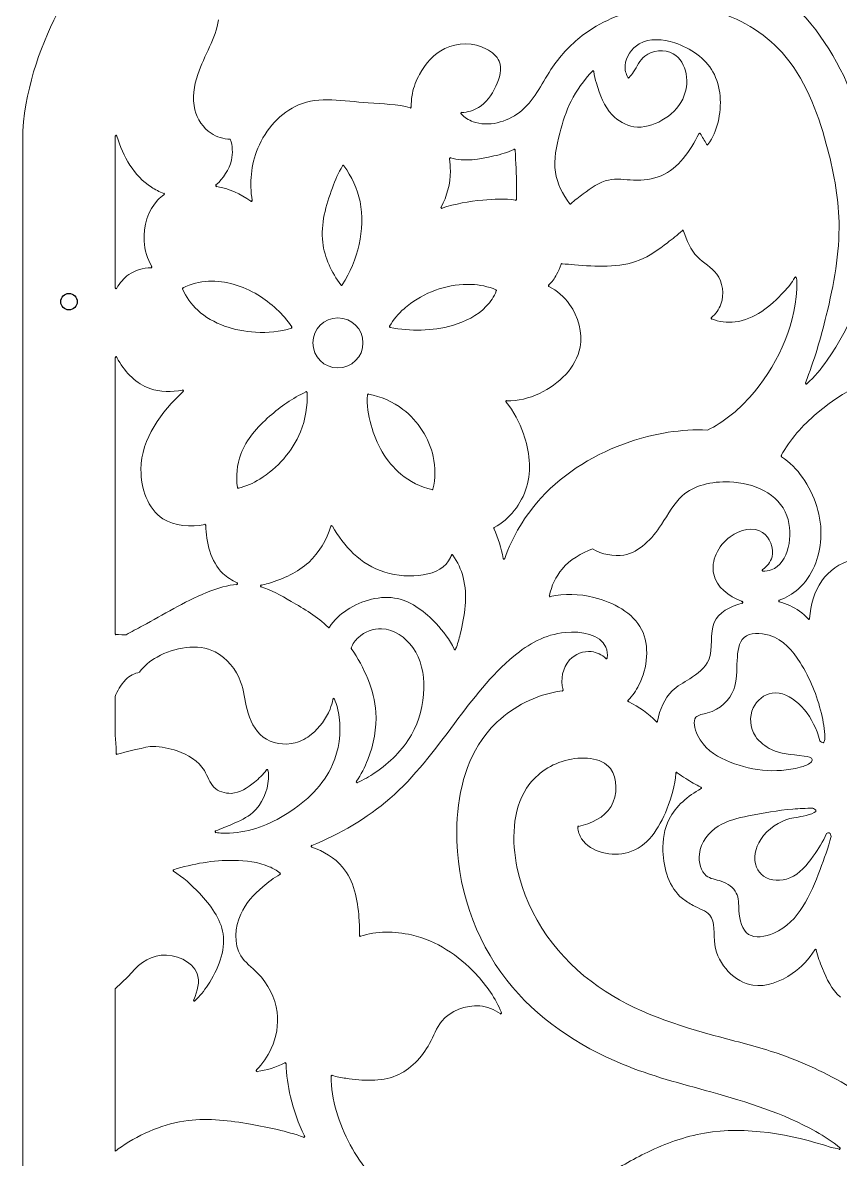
# Model space of a CAD drawing. Header units: millimetres. Extents: x -1155 to 475, y -31 to 1475.
# Drawn here: x -1154.7 to -907.2, y 446.4 to 790.4 of the extents above; entities that cross this region are included whole.
import ezdxf

# ---------------------------------------------------------------- set-up
doc = ezdxf.new("R2010")
doc.units = ezdxf.units.MM
doc.layers.add('Layer3', color=4, linetype='Continuous')

msp = doc.modelspace()

# ---------------------------------------------------------------- linework, layer by layer
for centre, start, end in [((-982.1, 775.6), 7.3557, 136.8864), ((-971.32, 774.02), 209.5202, 321.2851), ((-1037.35, 764.93), 254.2168, 1.8921), ((-1021.83, 762.98), 93.3049, 222.1352), ((-949.84, 756.73), 30.9638, 154.111), ((-1126.51, 756.05), 17.6684, 180), ((-947.48, 753.76), 210.9638, 323.1758), ((-1005.91, 751.84), 3.6737, 115.2718), ((-1057.71, 746.99), 35.7845, 148.6223), ((-1025.32, 749.3), 73.9591, 188.5159), ((-1096.08, 741.15), 131.1228, 259.59), ((-1112.12, 738.55), 304.4692, 69.8862), ((-1085.54, 736.66), 234.2485, 8.7533), ((-1005.53, 736.97), 261.2727, 358.9994), ((-1027.87, 734.52), 150.7557, 289.2028), ((-988.97, 735.83), 217.5817, 312.7176), ((-988.97, 735.83), 217.5817, 312.7176), ((-954.93, 727.31), 18.4252, 132.7604), ((-1115.91, 716.51), 271.522, 30.8701), ((-991.5, 717.24), 84.335, 161.2921), ((-920.78, 713.16), 11.1924, 150.9655), ((-1126.51, 710.17), 180, 330.5785), ((-1106.1, 709.98), 116.9722, 201.0877), ((-1058.21, 711.24), 217.2601, 327.692), ((-1011.59, 709.33), 338.721, 64.812), ((-995.35, 710.86), 131.9359, 243.241), ((-1043.47, 698.44), 149.9641, 259.5576), ((-946.1, 701), 128.6388, 247.8388), ((-1073.48, 698.23), 288.6313, 34.5246), ((-1126.51, 689.03), 27.2086, 180), ((-917.54, 681.36), 158.3576, 310.5656), ((-1106.33, 679), 313.1989, 102.2207), ((-1068.92, 678.45), 3.7004, 115.1325), ((-1050.14, 677.74), 80.4159, 175.8419), ((-1008.24, 675.76), 88.2936, 219.7655), ((-924.88, 659.28), 151.5808, 237.6105), ((-1089.52, 649.82), 187.576, 281.3115), ((-1030.78, 649.34), 257.1003, 345.7109), ((-1099.57, 638.28), 1.1007, 100.7213), ((-1061.23, 637.96), 30.2646, 162.5896), ((-1011.89, 637.41), 118.4163, 205.5981), ((-1024.74, 629.12), 35.6865, 160.5033), ((-1009.05, 628.33), 190.5823, 340.6735), ((-930.65, 624.68), 125.3752, 264.2784), ((-1089.92, 620.66), 275.091, 66.4839), ((-1082.53, 619.91), 100.3635, 253.1483), ((-995.07, 616.96), 167.4827, 282.685), ((-936.96, 615), 285.0019, 71.8863), ((-925.63, 615.36), 110.2949, 256.3473), ((-916.75, 610.15), 222.0956, 356.9033), ((-1062.08, 607.6), 225.7937, 327.6787), ((-1126.51, 605.47), 180, 268.607), ((-1055.05, 601.1), 160.1615, 214.426), ((-1023.91, 600.95), 205.7167, 337.2917), ((-978.02, 598.19), 228.5391, 351.0823), ((-991.39, 588.45), 277.6516, 14.8669), ((-1060.62, 585.59), 23.884, 171.6837), ((-971.3, 585.2), 133.9504, 243.643), ((-962.78, 579.06), 224.2469, 350.6531), ((-1126.23, 569.24), 178.6839, 283.3827), ((-1080.74, 564.08), 13.5013, 143.5984), ((-1053.52, 560.67), 144.5126, 292.1725), ((-956.77, 563.2), 53.537, 176.0901), ((-949.51, 558.8), 298.9567, 65.4541), ((-986.46, 546.93), 102.4289, 181.1601), ((-1096.26, 545.58), 109.1678, 258.3333), ((-1067.16, 541.1), 112.4903, 252.2104), ((-1108.99, 533.79), 107.7015, 238.4399), ((-1076.99, 532.84), 299.0926, 50.6254), ((-1052.55, 514.13), 178.9308, 288.7636), ((-914.72, 509.64), 12.46, 148.8744), ((-1102.77, 494.58), 154.36, 312.1532), ((-1010.04, 490.7), 234.6808, 22.6498), ((-1075.28, 475.31), 1.5595, 116.0343), ((-1083.82, 473.24), 134.4349, 276.5375), ((-1061.13, 471.55), 71.1533, 179.4483), ((-1069.62, 453.35), 251.4816, 27.5432), ((-907.48, 449.71), 257.5269, 50.5419)]:
    msp.add_arc(centre, 0.25, start, end)
at = {"lineweight": 9}
for points in [[(-1125.88, 821.84), (-1135.8, 807.76), (-1152.58, 786.47), (-1154.75, 757.74)], [(-904.27, 770.04), (-909.14, 781.57), (-916.23, 792.29), (-925.91, 799.65)], [(-1095.48, 791.32), (-1096.23, 785.76), (-1099.77, 780.56), (-1101.73, 774.81)], [(-985.35, 786.53), (-979.96, 790.66), (-973.47, 793.4), (-966.73, 794.74)], [(-946.06, 794.21), (-937.98, 792.07), (-930.41, 787.51), (-924.86, 781.39)], [(-1026.95, 782.63), (-1023.1, 784.49), (-1018.23, 784.57), (-1014.3, 782.47)], [(-994.83, 776.24), (-992.24, 780.18), (-989.06, 783.69), (-985.35, 786.53)], [(-957.33, 784.32), (-960.96, 785.49), (-964.91, 785.87), (-968.07, 784.02)], [(-1034.6, 774.81), (-1032.82, 778.06), (-1030.27, 781.01), (-1026.95, 782.63)], [(-1014.3, 782.47), (-1012.65, 781.58), (-1011.17, 780.32), (-1010.51, 778.76)], [(-968.07, 784.02), (-970.37, 782.67), (-972.26, 780.13), (-972.39, 777.46)], [(-966.43, 780.3), (-964.18, 782.12), (-960.35, 782.48), (-957.78, 781.04)], [(-957.78, 781.04), (-955.63, 779.85), (-954.36, 777.41), (-953.9, 774.93)], [(-945.79, 775.56), (-948.14, 779.74), (-952.44, 782.75), (-957.33, 784.32)], [(-924.86, 781.39), (-917.98, 773.79), (-914.22, 763.78), (-911.46, 753.72)], [(-1010.51, 778.76), (-1009.57, 776.52), (-1010.34, 773.68), (-1011.48, 771.19)], [(-969.86, 775.53), (-968.74, 777.15), (-967.95, 779.06), (-966.43, 780.3)], [(-1101.73, 774.81), (-1102.92, 771.31), (-1103.53, 767.61), (-1102.62, 764.1)], [(-1036.76, 769.04), (-1036.35, 771.06), (-1035.6, 772.98), (-1034.6, 774.81)], [(-1004.36, 763.31), (-1000.01, 766.63), (-997.81, 771.72), (-994.83, 776.24)], [(-982.28, 775.77), (-984.82, 773.06), (-987.08, 770.02), (-988.73, 766.71)], [(-981.04, 772.1), (-981.38, 773.27), (-981.69, 774.44), (-981.85, 775.63)], [(-972.39, 777.46), (-972.45, 776.23), (-972.14, 774.96), (-971.54, 773.9)], [(-971.12, 773.87), (-970.69, 774.41), (-970.25, 774.95), (-969.86, 775.53)], [(-953.9, 774.93), (-953.41, 772.3), (-953.83, 769.63), (-954.94, 767.32)], [(-944.24, 760.36), (-943, 765.45), (-943.31, 771.15), (-945.79, 775.56)], [(-1011.48, 771.19), (-1012.72, 768.46), (-1014.41, 766.15), (-1016.8, 764.74)], [(-976.27, 762.55), (-978.76, 765.15), (-980.03, 768.64), (-981.04, 772.1)], [(-1071.25, 765.57), (-1064.99, 768.18), (-1057.68, 766.78), (-1050.15, 766.19)], [(-1037.1, 764.94), (-1037.15, 766.32), (-1037.03, 767.7), (-1036.76, 769.04)], [(-954.94, 767.32), (-956.25, 764.64), (-958.52, 762.45), (-961.21, 760.91)], [(-1102.62, 764.1), (-1101.88, 761.28), (-1100.16, 758.58), (-1097.71, 756.96)], [(-1083.58, 752.43), (-1081.18, 758.17), (-1076.6, 763.33), (-1071.25, 765.57)], [(-1050.15, 766.19), (-1045.75, 765.85), (-1041.27, 765.78), (-1037.42, 764.69)], [(-1016.8, 764.74), (-1018.3, 763.86), (-1020.09, 763.33), (-1021.85, 763.23)], [(-988.73, 766.71), (-990.26, 763.65), (-991.26, 760.37), (-992.15, 756.99)], [(-1022.02, 762.81), (-1021.06, 761.76), (-1019.78, 760.97), (-1018.41, 760.48)], [(-1018.41, 760.48), (-1013.82, 758.81), (-1008.24, 760.35), (-1004.36, 763.31)], [(-969.71, 758.97), (-972.17, 759.36), (-974.52, 760.74), (-976.27, 762.55)], [(-961.21, 760.91), (-963.82, 759.41), (-966.84, 758.52), (-969.71, 758.97)], [(-947.28, 753.61), (-945.8, 755.58), (-944.84, 757.9), (-944.24, 760.36)], [(-1154.75, -30.77), (-1154.75, 128.47), (-1154.75, 435.66), (-1154.75, 757.74)], [(-1097.71, 756.96), (-1096, 755.83), (-1093.94, 755.23), (-1091.91, 755.18)], [(-992.15, 756.99), (-993.17, 753.1), (-994.05, 749.08), (-993.46, 745.18)], [(-1126.76, 710.17), (-1126.76, 716.29), (-1126.76, 748.28), (-1126.76, 756.05)], [(-1126.27, 756.12), (-1124.29, 749.91), (-1121.13, 744.08), (-1115.81, 740.66)], [(-1091.91, 755.18), (-1091.18, 753.19), (-1091.1, 750.95), (-1091.59, 748.83)], [(-961.42, 744.13), (-956.28, 746.33), (-952.56, 751.7), (-950.07, 756.84)], [(-949.63, 756.86), (-948.98, 755.78), (-948.34, 754.71), (-947.69, 753.63)], [(-911.46, 753.72), (-909.31, 745.89), (-907.77, 738.02), (-907.61, 730.1)], [(-1085.29, 736.7), (-1086.1, 741.91), (-1085.68, 747.39), (-1083.58, 752.43)], [(-1012.07, 750.1), (-1016.42, 749.07), (-1021.04, 748.33), (-1025.25, 749.54)], [(-1006.02, 752.07), (-1007.93, 751.16), (-1009.97, 750.6), (-1012.07, 750.1)], [(-1005.26, 740.95), (-1005.29, 744.59), (-1005.43, 748.22), (-1005.67, 751.86)], [(-1091.59, 748.83), (-1092.25, 745.97), (-1093.97, 743.32), (-1096.24, 741.33)], [(-1057.92, 747.12), (-1059.19, 745.05), (-1060.12, 742.8), (-1060.98, 740.49)], [(-1052.62, 736.31), (-1053.43, 740.2), (-1055.19, 743.92), (-1057.51, 747.14)], [(-993.46, 745.18), (-992.94, 741.76), (-991.29, 738.44), (-989.17, 735.68)], [(-977.44, 742.81), (-975.04, 743.34), (-972.43, 742.91), (-969.83, 742.81)], [(-969.83, 742.81), (-966.91, 742.71), (-963.99, 743.02), (-961.42, 744.13)], [(-1115.81, 740.66), (-1114.64, 739.91), (-1113.36, 739.28), (-1112.03, 738.79)], [(-1096.12, 740.9), (-1092.27, 740.19), (-1088.75, 738.66), (-1085.69, 736.46)], [(-1060.98, 740.49), (-1062.96, 735.16), (-1064.59, 729.49), (-1063.92, 723.95)], [(-1005.28, 736.97), (-1005.26, 738.29), (-1005.25, 739.62), (-1005.26, 740.95)], [(-985.06, 738.61), (-982.68, 740.36), (-980.19, 742.21), (-977.44, 742.81)], [(-1113.84, 736.78), (-1116.87, 733.69), (-1118.27, 728.85), (-1118, 724.33)], [(-1111.98, 738.35), (-1112.65, 737.89), (-1113.28, 737.37), (-1113.84, 736.78)], [(-1052.93, 723.33), (-1051.96, 727.6), (-1051.72, 732.06), (-1052.62, 736.31)], [(-1027.79, 734.29), (-1023.83, 735.66), (-1019.68, 736.34), (-1015.43, 736.75)], [(-1015.43, 736.75), (-1012.14, 737.06), (-1008.79, 737.22), (-1005.57, 736.72)], [(-988.8, 735.65), (-987.63, 736.72), (-986.36, 737.65), (-985.06, 738.61)], [(-907.61, 730.1), (-907.42, 720.66), (-909.19, 711.15), (-911.46, 701.86)], [(-955.1, 727.49), (-956.51, 726.19), (-958.02, 725.01), (-959.56, 723.84)], [(-950.49, 719.54), (-952.55, 721.65), (-953.75, 724.56), (-954.69, 727.39)], [(-1118, 724.33), (-1117.84, 721.57), (-1117.06, 718.93), (-1115.69, 716.64)], [(-1063.92, 723.95), (-1063.37, 719.34), (-1061.24, 714.81), (-1058.41, 711.09)], [(-1058, 711.11), (-1055.64, 714.84), (-1053.91, 718.98), (-1052.93, 723.33)], [(-959.56, 723.84), (-962.24, 721.8), (-965, 719.78), (-968.08, 718.54)], [(-911.2, 688.25), (-903.82, 698.73), (-899.11, 711.09), (-897.47, 723.76)], [(-944.65, 714.35), (-946.2, 716.45), (-948.68, 717.69), (-950.49, 719.54)], [(-1115.9, 716.26), (-1118.25, 716.2), (-1120.69, 715.51), (-1122.63, 714.19)], [(-991.74, 717.32), (-992.1, 716.25), (-992.56, 715.21), (-993.11, 714.23)], [(-987.65, 717.16), (-988.91, 717.26), (-990.13, 717.36), (-991.47, 717.49)], [(-968.08, 718.54), (-974.1, 716.12), (-981.34, 716.66), (-987.65, 717.16)], [(-1122.63, 714.19), (-1124.15, 713.14), (-1125.36, 711.7), (-1126.29, 710.04)], [(-1083.57, 708.05), (-1088.08, 710.75), (-1093.3, 712.41), (-1098.51, 712.16)], [(-993.11, 714.23), (-993.76, 713.04), (-994.53, 711.93), (-995.52, 711.04)], [(-943.35, 705.27), (-942.3, 708.24), (-942.83, 711.89), (-944.65, 714.35)], [(-921, 713.28), (-921.88, 711.7), (-923.05, 710.31), (-924.32, 708.94)], [(-920.4, 709.76), (-920.34, 710.92), (-920.31, 712.09), (-920.53, 713.2)], [(-1106.34, 709.89), (-1105.39, 707.43), (-1103.75, 705.22), (-1101.78, 703.42)], [(-1098.51, 712.16), (-1101.19, 712.03), (-1103.86, 711.4), (-1106.22, 710.2)], [(-1018.98, 711.21), (-1025.51, 711.45), (-1032.11, 709.3), (-1037.37, 705.41)], [(-1011.48, 709.56), (-1013.8, 710.64), (-1016.38, 711.12), (-1018.98, 711.21)], [(-1014.39, 704.6), (-1013.1, 705.95), (-1012.03, 707.52), (-1011.36, 709.24)], [(-995.47, 710.63), (-992.99, 709.39), (-990.83, 707.5), (-989.18, 705.17)], [(-924.32, 708.94), (-928.34, 704.62), (-933.28, 700.56), (-939.03, 699.86)], [(-934.74, 677), (-926.6, 686.02), (-921.1, 697.67), (-920.4, 709.76)], [(-1073.28, 698.38), (-1075.94, 702.25), (-1079.46, 705.58), (-1083.57, 708.05)], [(-1037.37, 705.41), (-1038.03, 704.92), (-1038.67, 704.41), (-1039.28, 703.87)], [(-1101.78, 703.42), (-1097.12, 699.14), (-1090.65, 697.12), (-1084.26, 696.73)], [(-1039.28, 703.87), (-1041.02, 702.32), (-1042.54, 700.55), (-1043.68, 698.57)], [(-1024.66, 698.8), (-1020.82, 699.91), (-1017.12, 701.74), (-1014.39, 704.6)], [(-989.18, 705.17), (-986.53, 701.43), (-985.18, 696.57), (-985.99, 692.2)], [(-946.26, 701.2), (-944.96, 702.24), (-943.92, 703.65), (-943.35, 705.27)], [(-1043.51, 698.19), (-1037.33, 697.06), (-1030.8, 697.02), (-1024.66, 698.8)], [(-939.03, 699.86), (-941.42, 699.57), (-943.97, 699.86), (-946.2, 700.77)], [(-911.46, 701.86), (-913.16, 694.9), (-915.15, 688.07), (-917.77, 681.45)], [(-1084.26, 696.73), (-1080.54, 696.51), (-1076.85, 696.83), (-1073.4, 698)], [(-985.99, 692.2), (-987.12, 686.12), (-992.41, 681.01), (-998.26, 678.24)], [(-1126.76, 605.47), (-1126.76, 610.11), (-1126.76, 679.47), (-1126.76, 689.03)], [(-1126.29, 689.15), (-1126.14, 688.86), (-1125.98, 688.57), (-1125.82, 688.28)], [(-1125.82, 688.28), (-1123.63, 684.45), (-1120.3, 681.17), (-1116.25, 679.71)], [(-917.38, 681.17), (-915.01, 683.2), (-913.02, 685.67), (-911.2, 688.25)], [(-878.46, 688.32), (-892.26, 685.49), (-904.43, 680.69), (-914.42, 672.14)], [(-1106.16, 678.82), (-1112.72, 672.65), (-1118.85, 664.64), (-1118.95, 655.23)], [(-1116.25, 679.71), (-1113.15, 678.59), (-1109.62, 678.54), (-1106.38, 679.24)], [(-1069.03, 678.67), (-1073.02, 676.8), (-1076.64, 674.26), (-1080.01, 671.3)], [(-1070.69, 666.55), (-1069.13, 670.32), (-1068.42, 674.45), (-1068.67, 678.46)], [(-1039.62, 673.4), (-1042.7, 675.75), (-1046.34, 677.35), (-1050.1, 677.99)], [(-998.26, 678.24), (-1001.47, 676.72), (-1004.84, 675.91), (-1008.23, 676.01)], [(-1050.39, 677.76), (-1050.61, 674.71), (-1050.15, 671.63), (-1049.3, 668.63)], [(-1008.43, 675.6), (-1006.1, 672.8), (-1004.39, 669.51), (-1003.16, 666)], [(-947.43, 667.15), (-942.58, 669.42), (-938.39, 672.94), (-934.74, 677)], [(-1080.01, 671.3), (-1083.69, 668.07), (-1087.08, 664.33), (-1088.74, 659.82)], [(-1030.47, 659.1), (-1031.71, 664.72), (-1035.05, 669.89), (-1039.62, 673.4)], [(-914.42, 672.14), (-918.64, 668.54), (-922.46, 664.27), (-925.1, 659.4)], [(-1049.3, 668.63), (-1047.71, 662.96), (-1044.77, 657.55), (-1040.28, 653.81)], [(-970.98, 663.57), (-963.36, 666.15), (-955.36, 667.47), (-947.43, 667.15)], [(-1082.99, 652.29), (-1077.55, 655.64), (-1073.11, 660.67), (-1070.69, 666.55)], [(-1003.16, 666), (-1001.35, 660.81), (-1000.59, 655.13), (-1002.18, 649.85)], [(-997.82, 646.58), (-990.62, 654.46), (-981.14, 660.14), (-970.98, 663.57)], [(-1088.74, 659.82), (-1089.9, 656.66), (-1090.21, 653.12), (-1089.77, 649.78)], [(-1030.54, 649.28), (-1029.73, 652.45), (-1029.75, 655.85), (-1030.47, 659.1)], [(-925.01, 659.07), (-922.49, 657.47), (-920.4, 655.24), (-918.65, 652.76)], [(-1118.95, 655.23), (-1119.01, 649.5), (-1116.83, 643.24), (-1112.33, 640.3)], [(-1040.28, 653.81), (-1037.56, 651.54), (-1034.27, 649.88), (-1030.84, 649.09)], [(-1089.47, 649.57), (-1087.18, 650.03), (-1085.01, 651.05), (-1082.99, 652.29)], [(-940.8, 651.44), (-946.21, 651.66), (-951.5, 650.38), (-955.05, 647.22)], [(-923.4, 641.16), (-925.9, 648.06), (-933.45, 651.14), (-940.8, 651.44)], [(-918.65, 652.76), (-914.89, 647.42), (-912.74, 640.89), (-913.11, 634.3)], [(-1002.18, 649.85), (-1003.7, 644.82), (-1007.35, 640.15), (-1012.01, 637.63)], [(-955.05, 647.22), (-957.61, 644.94), (-959.26, 641.68), (-961.38, 638.52)], [(-1008.82, 628.25), (-1006.46, 634.97), (-1002.65, 641.27), (-997.82, 646.58)], [(-1112.33, 640.3), (-1108.8, 638), (-1103.84, 637.73), (-1099.62, 638.53)], [(-928.14, 624.81), (-922.77, 626.84), (-921.29, 635.35), (-923.4, 641.16)], [(-1099.32, 638.29), (-1099.22, 633.24), (-1097.85, 627.28), (-1094.2, 623.74)], [(-1068.17, 627.08), (-1065.03, 629.98), (-1062.75, 633.94), (-1061.47, 638.04)], [(-1061.01, 638.09), (-1057.46, 632), (-1052.68, 626.47), (-1045.11, 624.14)], [(-1012.12, 637.3), (-1010.76, 634.46), (-1009.87, 631.37), (-1009.3, 628.29)], [(-961.38, 638.52), (-964.25, 634.23), (-967.99, 630.15), (-972.72, 629.29)], [(-940.54, 634.83), (-937.54, 637.01), (-933.52, 637.98), (-930.78, 636.15)], [(-945.55, 623.49), (-946.46, 627.42), (-944.31, 632.08), (-940.54, 634.83)], [(-930.78, 636.15), (-928.58, 634.67), (-927.21, 631.38), (-927.88, 628.76)], [(-913.11, 634.3), (-913.44, 628.57), (-915.68, 622.79), (-919.97, 619)], [(-982.21, 631.14), (-985.68, 629.9), (-989.05, 627.91), (-991.44, 625.07)], [(-972.72, 629.29), (-975.84, 628.72), (-979.39, 629.57), (-982.21, 631.14)], [(-1080.33, 620.72), (-1075.71, 622.16), (-1071.47, 624.03), (-1068.17, 627.08)], [(-1045.11, 624.14), (-1037.83, 621.9), (-1027.96, 622.63), (-1025.24, 628.55)], [(-1025.24, 628.55), (-1025.14, 628.76), (-1025.06, 628.98), (-1024.98, 629.2)], [(-1024.54, 629.26), (-1023.08, 627.24), (-1022.01, 624.91), (-1021.39, 622.5)], [(-927.88, 628.76), (-928.29, 627.17), (-929.46, 625.83), (-930.8, 624.88)], [(-912.83, 621.46), (-910.65, 624.54), (-907.47, 626.74), (-903.48, 627.99)], [(-1094.2, 623.74), (-1092.89, 622.65), (-1091.48, 621.61), (-1089.82, 620.89)], [(-991.44, 625.07), (-993.37, 622.78), (-994.67, 619.93), (-995.31, 617.02)], [(-937.11, 615.31), (-941.08, 616.68), (-944.69, 619.76), (-945.55, 623.49)], [(-930.68, 624.43), (-929.83, 624.34), (-928.95, 624.5), (-928.14, 624.81)], [(-1089.9, 620.41), (-1092.56, 620.18), (-1095.56, 619.41), (-1099.11, 617.94)], [(-1073.51, 615.27), (-1076.69, 617.11), (-1079.52, 618.74), (-1082.6, 619.67)], [(-1082.57, 620.16), (-1081.86, 620.29), (-1081.11, 620.47), (-1080.33, 620.72)], [(-1021.39, 622.5), (-1019.96, 616.94), (-1020.95, 611), (-1022.3, 605.37)], [(-916.5, 610.13), (-916.29, 614.12), (-915.11, 618.26), (-912.83, 621.46)], [(-1099.11, 617.94), (-1106.06, 615.05), (-1112.21, 611.23), (-1118.44, 607.88)], [(-1041.26, 616.1), (-1046.31, 617.22), (-1052.05, 615.64), (-1056.56, 612.68)], [(-1029.61, 608.57), (-1032.86, 612.03), (-1036.79, 615.12), (-1041.26, 616.1)], [(-995.02, 616.72), (-990.75, 617.68), (-986.32, 617.57), (-981.86, 616.47)], [(-981.86, 616.47), (-975.93, 615.01), (-969.94, 611.83), (-967.37, 606.74)], [(-919.97, 619), (-921.63, 617.54), (-923.6, 616.37), (-925.72, 615.59)], [(-1062.26, 607.42), (-1065.54, 610.61), (-1069.56, 613.01), (-1073.51, 615.27)], [(-1056.56, 612.68), (-1058.69, 611.27), (-1060.55, 609.55), (-1061.87, 607.46)], [(-945.41, 608.89), (-944.12, 611.88), (-940.62, 613.75), (-936.89, 614.75)], [(-936.88, 615.23), (-936.96, 615.26), (-937.03, 615.29), (-937.11, 615.31)], [(-925.69, 615.11), (-924.61, 614.85), (-923.56, 614.49), (-922.53, 614.02)], [(-922.53, 614.02), (-920.45, 613.07), (-918.48, 611.69), (-916.94, 609.98)], [(-1118.44, 607.88), (-1120.13, 606.98), (-1121.82, 606.11), (-1123.47, 605.14)], [(-1046.09, 607), (-1048.62, 607.1), (-1051.25, 606.1), (-1053.13, 604.36)], [(-1036.63, 601.28), (-1038.84, 604.38), (-1042.36, 606.86), (-1046.09, 607)], [(-1024.13, 600.84), (-1025.5, 603.68), (-1027.4, 606.21), (-1029.61, 608.57)], [(-990.42, 605.86), (-996.8, 605.28), (-1001.67, 602.32), (-1006.02, 598.72)], [(-978.2, 601.43), (-979.89, 605.36), (-985.59, 606.29), (-990.42, 605.86)], [(-967.37, 606.74), (-964.89, 601.84), (-965.59, 595.19), (-968.19, 589.97)], [(-947.06, 597.59), (-945.62, 601), (-946.83, 605.61), (-945.41, 608.89)], [(-936.34, 604.37), (-934.6, 605.89), (-931.37, 605.84), (-928.72, 605.02)], [(-1123.47, 605.14), (-1123.47, 605.14), (-1125.75, 605.2), (-1126.52, 605.22)], [(-1096.48, 599.96), (-1101.76, 602.61), (-1108.74, 601.43), (-1114.08, 598.42)], [(-1053.13, 604.36), (-1054.09, 603.47), (-1054.85, 602.39), (-1055.29, 601.18)], [(-1022.3, 605.37), (-1022.67, 603.82), (-1023.07, 602.3), (-1023.68, 600.86)], [(-938.45, 597.4), (-938.32, 600.05), (-938, 602.92), (-936.34, 604.37)], [(-928.72, 605.02), (-924.4, 603.69), (-921.64, 600.32), (-919.39, 596.74)], [(-1088.78, 590.94), (-1090.15, 594.67), (-1092.93, 598.18), (-1096.48, 599.96)], [(-1055.26, 600.96), (-1051.37, 595.28), (-1048.3, 588.57), (-1047.85, 581.7)], [(-1033.32, 588.96), (-1033.25, 593.3), (-1034.07, 597.7), (-1036.63, 601.28)], [(-1006.02, 598.72), (-1012.91, 593.01), (-1018.5, 585.68), (-1024.01, 578.35)], [(-989.2, 597.53), (-987.55, 599.33), (-984.99, 600.35), (-982.6, 600.07)], [(-982.6, 600.07), (-980.96, 599.88), (-979.41, 599.08), (-978.18, 598)], [(-977.77, 598.15), (-977.6, 599.24), (-977.77, 600.43), (-978.2, 601.43)], [(-1114.08, 598.42), (-1116.2, 597.23), (-1118.07, 595.74), (-1119.37, 593.8)], [(-991.14, 588.52), (-991.96, 591.59), (-991.34, 595.21), (-989.2, 597.53)], [(-952.81, 591.84), (-950.43, 593.34), (-948.08, 595.16), (-947.06, 597.59)], [(-939.5, 588.59), (-938.48, 591.26), (-938.6, 594.17), (-938.45, 597.4)], [(-919.39, 596.74), (-916.37, 591.95), (-914.25, 586.78), (-912.94, 581.36)], [(-1119.37, 593.8), (-1120.92, 593.52), (-1122.38, 592.73), (-1123.55, 591.6)], [(-958.14, 588.15), (-956.6, 589.65), (-954.7, 590.64), (-952.81, 591.84)], [(-1123.55, 591.6), (-1125.15, 589.78), (-1126.15, 588.12), (-1126.76, 586.52)], [(-1086.8, 582.58), (-1087.53, 585.42), (-1087.78, 588.24), (-1088.78, 590.94)], [(-1037.06, 574.87), (-1034.66, 579.1), (-1033.41, 583.99), (-1033.32, 588.96)], [(-968.19, 589.97), (-969.06, 588.24), (-970.13, 586.67), (-971.47, 585.38)], [(-947.39, 581.49), (-943.56, 582.56), (-940.72, 585.4), (-939.5, 588.59)], [(-1126.76, 586.52), (-1126.76, 586.52), (-1126.76, 574.46), (-1126.76, 574.46)], [(-1060.87, 585.62), (-1061.02, 584.62), (-1061.32, 583.63), (-1061.7, 582.68)], [(-1058.95, 580.24), (-1059.19, 582.12), (-1059.63, 583.98), (-1060.39, 585.69)], [(-1014.56, 574.98), (-1010.34, 580.37), (-1004.36, 584.54), (-997.74, 586.73)], [(-997.74, 586.73), (-995.66, 587.42), (-993.52, 587.92), (-991.35, 588.21)], [(-971.41, 584.98), (-971.35, 584.95), (-971.3, 584.92), (-971.24, 584.89)], [(-971.24, 584.89), (-968.18, 583.35), (-965.31, 581.3), (-962.96, 578.89)], [(-962.53, 579.02), (-961.95, 582.56), (-960.44, 585.91), (-958.14, 588.15)], [(-927.88, 587.51), (-930.24, 587.14), (-932.49, 585.33), (-933.58, 583.06)], [(-919.88, 584.38), (-922.12, 586.38), (-925.08, 587.96), (-927.88, 587.51)], [(-1081.96, 574.21), (-1084.54, 576.15), (-1085.97, 579.38), (-1086.8, 582.58)], [(-1061.7, 582.68), (-1062.89, 579.7), (-1064.86, 577.04), (-1067.35, 575.04)], [(-1047.85, 581.7), (-1047.53, 576.86), (-1048.5, 571.95), (-1050.27, 567.39)], [(-950.94, 580.18), (-950.24, 580.95), (-948.75, 581.11), (-947.39, 581.49)], [(-933.58, 583.06), (-934.88, 580.34), (-934.54, 576.97), (-932.92, 574.47)], [(-914.27, 575.79), (-915.54, 578.99), (-917.2, 581.99), (-919.88, 584.38)], [(-1060.93, 565.87), (-1058.99, 570.31), (-1058.32, 575.37), (-1058.95, 580.24)], [(-1024.01, 578.35), (-1030.08, 570.26), (-1036.06, 562.16), (-1043.58, 555.61)], [(-950.41, 574.79), (-951.31, 576.7), (-951.93, 579.07), (-950.94, 580.18)], [(-912.94, 581.36), (-912.36, 578.94), (-911.94, 576.48), (-911.89, 574)], [(-1067.35, 575.04), (-1068.81, 573.87), (-1070.45, 572.93), (-1072.27, 572.45)], [(-1048.07, 563.43), (-1043.66, 566.46), (-1039.68, 570.27), (-1037.06, 574.87)], [(-1023.32, 545.72), (-1023.22, 556.27), (-1020.84, 566.97), (-1014.56, 574.98)], [(-941.87, 567.16), (-945.36, 568.7), (-948.51, 570.74), (-950.41, 574.79)], [(-913.44, 573.07), (-913.59, 574.01), (-913.91, 574.91), (-914.27, 575.79)], [(-1126.76, 574.46), (-1126.57, 572.87), (-1126.44, 571.15), (-1126.48, 569.25)], [(-1126.18, 569), (-1123.97, 569.52), (-1117.03, 571.43), (-1115.34, 571.37)], [(-1115.34, 571.37), (-1112.85, 571.29), (-1110.41, 570.84), (-1108, 570)], [(-1072.27, 572.45), (-1075.51, 571.61), (-1079.33, 572.24), (-1081.96, 574.21)], [(-932.92, 574.47), (-931.73, 572.64), (-929.85, 571.28), (-928.05, 570.43)], [(-912.45, 572.49), (-912.74, 572.43), (-913.18, 572.79), (-913.44, 573.07)], [(-911.89, 574), (-911.92, 573.46), (-912.04, 572.57), (-912.45, 572.49)], [(-1108, 570), (-1104.72, 568.85), (-1101.51, 566.97), (-1099.75, 564.04)], [(-976.81, 564.66), (-979.52, 568.19), (-985.56, 568.43), (-990.52, 567.09)], [(-928.05, 570.43), (-925.18, 569.06), (-922.51, 568.96), (-918.14, 568.44)], [(-918.14, 568.44), (-917.01, 568.31), (-915.76, 568.15), (-915.75, 567.37)], [(-1074.69, 551.05), (-1068.83, 554.73), (-1063.65, 559.68), (-1060.93, 565.87)], [(-1050.27, 567.39), (-1051.17, 565.06), (-1052.29, 562.83), (-1053.72, 560.81)], [(-990.52, 567.09), (-995.65, 565.7), (-999.64, 562.62), (-1002.2, 558.69)], [(-976.64, 553.2), (-974.62, 556.63), (-974.59, 561.76), (-976.81, 564.66)], [(-919.39, 565.06), (-926.77, 563.01), (-934.98, 564.13), (-941.87, 567.16)], [(-916.1, 566.51), (-917.06, 565.79), (-918.21, 565.39), (-919.39, 565.06)], [(-915.75, 567.37), (-915.75, 567.1), (-915.9, 566.74), (-916.1, 566.51)], [(-1099.75, 564.04), (-1098.74, 562.36), (-1098.21, 560.33), (-1096.85, 558.99)], [(-1080.34, 561.59), (-1080.59, 557.75), (-1082.26, 553.82), (-1085.08, 551.35)], [(-1084.62, 560.52), (-1083.24, 561.65), (-1081.97, 562.84), (-1080.94, 564.23)], [(-1080.5, 564.14), (-1080.3, 563.32), (-1080.29, 562.46), (-1080.34, 561.59)], [(-1053.42, 560.44), (-1051.54, 561.21), (-1049.77, 562.26), (-1048.07, 563.43)], [(-957.02, 563.22), (-957.27, 559.65), (-958.28, 555.97), (-959.72, 552.4)], [(-953.98, 561.62), (-954.88, 562.19), (-955.77, 562.77), (-956.62, 563.41)], [(-949.41, 559.02), (-951, 559.75), (-952.49, 560.66), (-953.98, 561.62)], [(-1096.85, 558.99), (-1095.56, 557.73), (-1093.52, 557.08), (-1091.65, 557.16)], [(-1091.65, 557.16), (-1089, 557.27), (-1086.69, 558.83), (-1084.62, 560.52)], [(-1002.2, 558.69), (-1006.54, 551.99), (-1006.78, 542.82), (-1005.01, 534.42)], [(-959.05, 549.36), (-957.06, 553.29), (-953.3, 556.41), (-949.39, 558.58)], [(-1043.58, 555.61), (-1050.5, 549.58), (-1058.73, 544.86), (-1067.26, 541.33)], [(-1092.11, 545.09), (-1085.93, 545.39), (-1080.02, 547.69), (-1074.69, 551.05)], [(-1085.08, 551.35), (-1086.87, 549.78), (-1089.13, 548.8), (-1091.35, 547.84)], [(-986.51, 547.17), (-982.73, 548), (-978.67, 549.74), (-976.64, 553.2)], [(-959.72, 552.4), (-962.09, 546.5), (-965.63, 540.92), (-971.47, 539.27)], [(-935.01, 550.34), (-930.54, 551.24), (-926.12, 552), (-921.63, 552.39)], [(-916.65, 550.73), (-919.29, 549.92), (-920.81, 549.95), (-922.5, 549.52)], [(-921.63, 552.39), (-919.62, 552.56), (-917.6, 552.66), (-915.58, 552.64)], [(-914.62, 552.03), (-914.34, 551.52), (-915.59, 551.06), (-916.65, 550.73)], [(-915.58, 552.64), (-915.22, 552.52), (-914.75, 552.27), (-914.62, 552.03)], [(-1091.35, 547.84), (-1093.01, 547.12), (-1094.65, 546.4), (-1096.34, 545.82)], [(-960.91, 539.64), (-961.02, 543.09), (-960.52, 546.45), (-959.05, 549.36)], [(-949.88, 538.78), (-949.48, 542.44), (-947.07, 545.4), (-944.16, 547.23)], [(-944.16, 547.23), (-941.4, 548.96), (-938.2, 549.69), (-935.01, 550.34)], [(-922.5, 549.52), (-925.56, 548.75), (-929.18, 546.48), (-931.3, 543.21)], [(-1096.31, 545.34), (-1094.94, 545.05), (-1093.52, 545.02), (-1092.11, 545.09)], [(-1008.2, 500.6), (-1018.05, 513.17), (-1023.46, 529.28), (-1023.32, 545.72)], [(-985.53, 543.41), (-986.22, 544.46), (-986.68, 545.69), (-986.71, 546.92)], [(-915.42, 538.17), (-913.85, 540.37), (-912.41, 542.56), (-911.4, 545)], [(-910, 544.1), (-910.91, 540.7), (-912.08, 537.38), (-913.33, 534.08)], [(-911.4, 545), (-911.16, 545.16), (-910.81, 545.3), (-910.56, 545.21)], [(-910.56, 545.21), (-910.2, 545.09), (-910.06, 544.51), (-910, 544.1)], [(-1067.24, 540.86), (-1063.7, 539.73), (-1060.28, 537.65), (-1057.93, 534.83)], [(-971.47, 539.27), (-976.32, 537.89), (-982.77, 539.25), (-985.53, 543.41)], [(-931.3, 543.21), (-932.95, 540.64), (-933.68, 537.44), (-932.59, 534.82)], [(-1109.06, 534.02), (-1103.21, 535.89), (-1097.06, 536.93), (-1090.84, 536.86)], [(-1090.84, 536.86), (-1087.16, 536.83), (-1083.45, 536.41), (-1080.09, 534.96)], [(-955.04, 525.34), (-959.03, 528.62), (-960.72, 534.25), (-960.91, 539.64)], [(-947.79, 532.21), (-949.5, 533.51), (-950.15, 536.31), (-949.88, 538.78)], [(-922.55, 531.54), (-919.44, 532.76), (-917.34, 535.47), (-915.42, 538.17)], [(-1101.26, 526.91), (-1103.68, 529.5), (-1106.2, 531.78), (-1109.12, 533.57)], [(-1080.09, 534.96), (-1078.93, 534.46), (-1077.81, 533.83), (-1076.83, 533.03)], [(-1057.93, 534.83), (-1054.5, 530.71), (-1053.34, 525.02), (-1052.94, 519.45)], [(-1005.01, 534.42), (-1001.86, 519.49), (-992.38, 506.98), (-980.48, 498.65)], [(-932.59, 534.82), (-932.14, 533.74), (-931.39, 532.76), (-930.44, 532.08)], [(-913.33, 534.08), (-914.79, 530.22), (-916.39, 526.39), (-918.57, 522.9)], [(-1076.87, 532.62), (-1078.73, 531.59), (-1080.43, 530.27), (-1082.06, 528.86)], [(-943.3, 530.55), (-944.91, 531.11), (-946.6, 531.3), (-947.79, 532.21)], [(-938.7, 526.98), (-939.51, 528.62), (-941.34, 529.86), (-943.3, 530.55)], [(-930.44, 532.08), (-928.28, 530.53), (-925.08, 530.55), (-922.55, 531.54)], [(-1094.08, 514.64), (-1094.77, 519.18), (-1097.91, 523.34), (-1101.26, 526.91)], [(-1082.06, 528.86), (-1084.75, 526.54), (-1087.25, 523.97), (-1088.74, 520.61)], [(-937.91, 521.66), (-938.05, 523.62), (-937.94, 525.47), (-938.7, 526.98)], [(-951.79, 523.24), (-952.96, 523.87), (-953.97, 524.61), (-955.04, 525.34)], [(-946.74, 520.29), (-947.87, 521.61), (-950.02, 522.29), (-951.79, 523.24)], [(-1088.74, 520.61), (-1090.51, 516.62), (-1090.86, 511.51), (-1088.74, 508.02)], [(-945.2, 511.31), (-945.7, 514.64), (-944.98, 518.24), (-946.74, 520.29)], [(-935.01, 514.48), (-936.97, 515.75), (-937.71, 518.83), (-937.91, 521.66)], [(-918.57, 522.9), (-920.68, 519.53), (-923.35, 516.48), (-927.38, 514.8)], [(-1052.94, 519.45), (-1052.81, 517.67), (-1052.76, 515.89), (-1052.8, 514.14)], [(-1098.71, 499.13), (-1095.67, 503.81), (-1093.29, 509.47), (-1094.08, 514.64)], [(-1052.47, 513.89), (-1047.72, 515.51), (-1042.14, 515.47), (-1037.04, 514.28)], [(-1037.04, 514.28), (-1029.39, 512.5), (-1022.82, 508.13), (-1017.58, 502.52)], [(-927.38, 514.8), (-929.95, 513.73), (-933.08, 513.23), (-935.01, 514.48)], [(-933.69, 499.11), (-939.19, 499.99), (-944.27, 505.19), (-945.2, 511.31)], [(-914.94, 509.77), (-916.64, 506.96), (-918.96, 504.56), (-921.77, 502.61)], [(-912.65, 504.16), (-913.38, 505.97), (-914.06, 507.8), (-914.48, 509.69)], [(-1122.78, 501.68), (-1120.35, 504.81), (-1117.02, 507.75), (-1112.83, 508.16)], [(-1112.83, 508.16), (-1108.52, 508.58), (-1103.32, 506.31), (-1101.95, 502.61)], [(-1088.74, 508.02), (-1087.5, 505.99), (-1085.4, 504.51), (-1083.63, 502.72)], [(-1101.95, 502.61), (-1101.06, 500.19), (-1101.79, 497.18), (-1102.99, 494.68)], [(-1083.63, 502.72), (-1080.45, 499.51), (-1078.28, 495.31), (-1077.73, 490.92)], [(-1017.58, 502.52), (-1014.34, 499.06), (-1011.61, 495.12), (-1009.81, 490.8)], [(-921.77, 502.61), (-925.3, 500.17), (-929.61, 498.45), (-933.69, 499.11)], [(-907.17, 495.46), (-909.87, 497.82), (-911.35, 500.96), (-912.65, 504.16)], [(-1126.76, 497.94), (-1126.76, 497.94), (-1122.78, 501.68), (-1122.78, 501.68)], [(-1102.6, 494.39), (-1101.1, 495.75), (-1099.86, 497.37), (-1098.71, 499.13)], [(-973.21, 475.18), (-986.62, 480.68), (-999.25, 489.18), (-1008.2, 500.6)], [(-1126.76, 448.83), (-1126.76, 448.83), (-1126.76, 497.94), (-1126.76, 497.94)], [(-980.48, 498.65), (-969.48, 490.94), (-956.42, 486.8), (-943.44, 483.32)], [(-1016.36, 492.79), (-1020.64, 493.17), (-1025.3, 491.31), (-1027.92, 488.13)], [(-1010.18, 490.5), (-1011.97, 491.76), (-1014.11, 492.59), (-1016.36, 492.79)], [(-1077.73, 490.92), (-1077.26, 487.2), (-1077.95, 483.35), (-1079.5, 479.91)], [(-1027.92, 488.13), (-1029.52, 486.18), (-1030.34, 483.73), (-1031.57, 481.44)], [(-943.44, 483.32), (-937.68, 481.78), (-931.93, 480.36), (-926.32, 478.47)], [(-1079.5, 479.91), (-1080.59, 477.48), (-1082.12, 475.26), (-1083.99, 473.42)], [(-1031.57, 481.44), (-1033.82, 477.2), (-1037.42, 473.48), (-1041.7, 471.7)], [(-926.32, 478.47), (-918.68, 475.89), (-911.29, 472.43), (-904.35, 468.25)], [(-1083.79, 472.99), (-1080.89, 473.32), (-1078.06, 474.24), (-1075.39, 475.54)], [(-1075.03, 475.32), (-1074.94, 471.98), (-1074.42, 468.59), (-1073.66, 465.3)], [(-946.4, 466.76), (-955.45, 469.29), (-964.49, 471.6), (-973.21, 475.18)], [(-1061.38, 471.56), (-1061.41, 467.96), (-1060.79, 464.36), (-1059.78, 460.89)], [(-1056.91, 470.89), (-1058.33, 471.1), (-1059.72, 471.33), (-1061.05, 471.79)], [(-1041.7, 471.7), (-1046.35, 469.78), (-1051.81, 470.15), (-1056.91, 470.89)], [(-1073.66, 465.3), (-1072.69, 461.16), (-1071.33, 457.18), (-1069.4, 453.46)], [(-914.59, 454.76), (-924.5, 460.33), (-935.45, 463.7), (-946.4, 466.76)], [(-1104.65, 458.1), (-1111.83, 457.22), (-1118.83, 454.3), (-1124.89, 450.17)], [(-1085.78, 457.01), (-1092.04, 458.1), (-1098.41, 458.87), (-1104.65, 458.1)], [(-1059.78, 460.89), (-1057.75, 453.87), (-1054.16, 447.35), (-1049.47, 441.7)], [(-1069.7, 453.11), (-1074.93, 454.86), (-1080.31, 456.06), (-1085.78, 457.01)], [(-965.54, 448.57), (-960.08, 451.18), (-954.3, 453.27), (-948.35, 454.3)], [(-948.35, 454.3), (-935.67, 456.5), (-922.23, 453.93), (-909.97, 450)], [(-907.32, 449.9), (-909.57, 451.75), (-912.05, 453.33), (-914.59, 454.76)], [(-1124.89, 450.17), (-1125.53, 449.74), (-1126.15, 449.3), (-1126.76, 448.83)], [(-979, 440.84), (-974.67, 443.71), (-970.22, 446.34), (-965.54, 448.57)], [(-909.97, 450), (-909.16, 449.83), (-908.35, 449.65), (-907.54, 449.47)]]:
    msp.add_open_spline(points, degree=3, dxfattribs=at)
for points, knots in [([(-1025.56, 749.26), (-1025.38, 748.02), (-1025.28, 746.78), (-1025.28, 745.55), (-1025.28, 745.55), (-1025.28, 741.62), (-1026.26, 737.91), (-1028.09, 734.64)], [0.6772787, 0.6772787, 0.6772787, 0.6772787, 0.7777778, 0.7777778, 0.7777778, 0.7777778, 0.9873082, 0.9873082, 0.9873082, 0.9873082]), ([(-1066.9, 693.5), (-1066.9, 689.32), (-1063.5, 685.93), (-1059.31, 685.93), (-1059.31, 685.93), (-1055.13, 685.93), (-1051.73, 689.32), (-1051.73, 693.5), (-1051.73, 693.5), (-1051.73, 697.68), (-1055.13, 701.07), (-1059.31, 701.07), (-1059.31, 701.07), (-1063.5, 701.07), (-1066.9, 697.68), (-1066.9, 693.5)], [0, 0, 0, 0, 0.2, 0.2, 0.2, 0.2, 0.4, 0.4, 0.4, 0.4, 0.6, 0.6, 0.6, 0.6, 1, 1, 1, 1])]:
    msp.add_open_spline(points, degree=3, knots=knots, dxfattribs=at)
at = {"layer": 'Layer3'}
msp.add_circle((-1140.75, 705.99), 2.5, dxfattribs=at)

doc.saveas('drawing.dxf')
